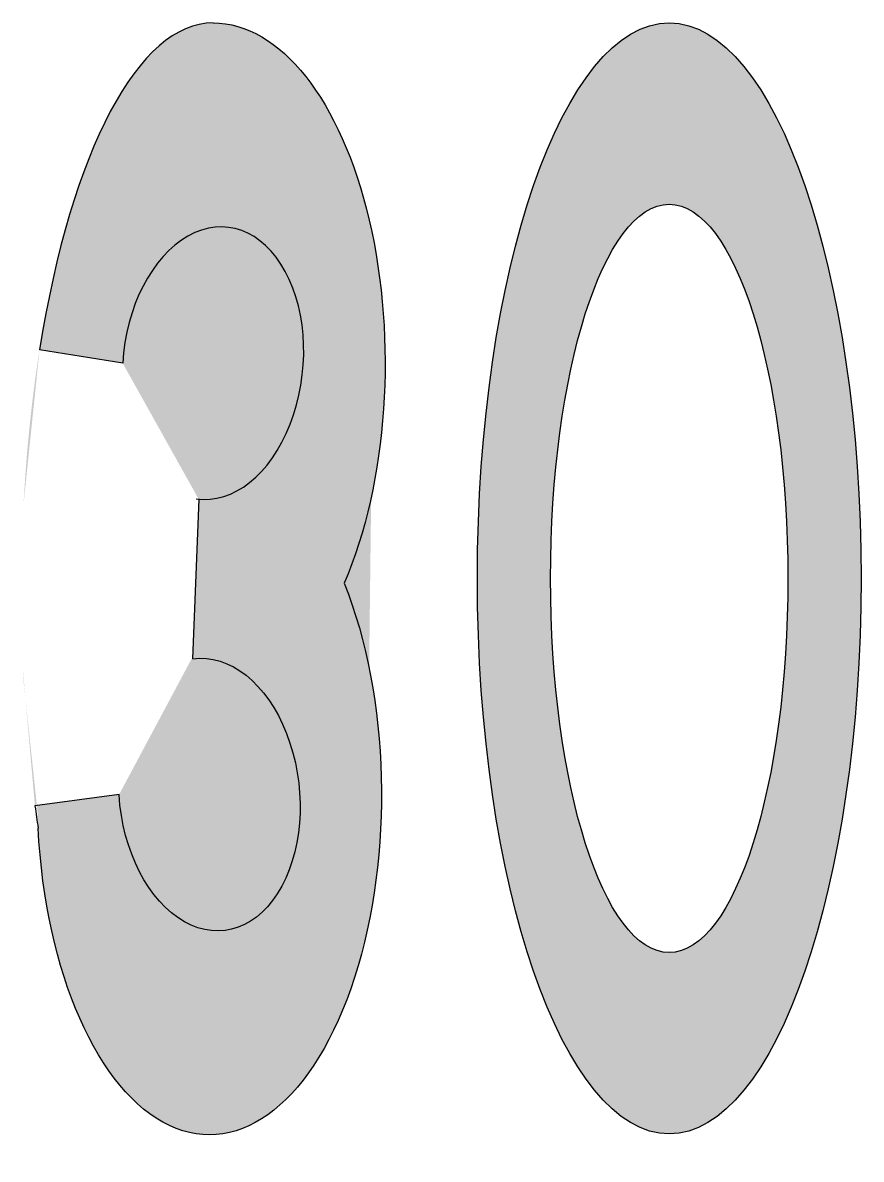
# Model space of a CAD drawing. Header units: metres. Extents: x -0.6 to 0.61, y -0.04 to 1.6.
import ezdxf

# ---------------------------------------------------------------- set-up
doc = ezdxf.new("R2010")
doc.units = ezdxf.units.M
doc.header["$LTSCALE"] = 0.2

msp = doc.modelspace()

# ---------------------------------------------------------------- hatches: boundary and pattern name
at = {"true_color": 0xfaf528}
h = msp.add_hatch(color=2, dxfattribs=at)
h.dxf.hatch_style = 1
edge = h.paths.add_edge_path()
edge.add_ellipse((-0.3233, 1.1094), major_axis=(0, 0.4892), ratio=0.505908, start_angle=229.697, end_angle=360)
edge.add_ellipse((-0.3233, 0.7784), major_axis=(0, 0.8202), ratio=0.336382, start_angle=360, end_angle=424.7382)
edge.add_line((-0.5728, 1.1284), (-0.4532, 1.1094))
edge.add_ellipse((-0.3233, 1.1094), major_axis=(0.0206, 0.1955), ratio=0.658877, start_angle=180, end_angle=453.9791, ccw=False)
edge.add_line((-0.3439, 0.9139), (-0.3526, 0.6842))
edge.add_ellipse((-0.3285, 0.4892), major_axis=(0.0206, -0.1955), ratio=0.658877, start_angle=-93.9791, end_angle=181.5445, ccw=False)
edge.add_line((-0.4584, 0.4892), (-0.5794, 0.4729))
edge.add_ellipse((-0.3233, 0.7784), major_axis=(0, 0.8202), ratio=0.336382, start_angle=471.8675, end_angle=474.2814)
edge.add_ellipse((-0.3285, 0.4892), major_axis=(0, 0.4892), ratio=0.505908, start_angle=95.6444, end_angle=180)
edge.add_ellipse((-0.3285, 0.4892), major_axis=(0, 0.4892), ratio=0.505908, start_angle=180, end_angle=308.3955)
h = msp.add_hatch(color=2, dxfattribs=at)
h.dxf.hatch_style = 1
edge = h.paths.add_edge_path()
edge.add_ellipse((0.3328, 0.8), major_axis=(0, 0.7986), ratio=0.345489, start_angle=0, end_angle=360)
edge = h.paths.add_edge_path(flags=16)
edge.add_ellipse((0.3328, 0.8), major_axis=(0, 0.5379), ratio=0.31733, start_angle=0, end_angle=360)

# ---------------------------------------------------------------- linework, layer by layer
at = {"color": 2, "true_color": 0xfaf528, "flags": 128}
for points in [[(-0.4532, 1.1094), (-0.5728, 1.1284)], [(-0.3439, 0.9139), (-0.3526, 0.6842)], [(-0.4584, 0.4892), (-0.5794, 0.4729)]]:
    msp.add_lwpolyline(points, dxfattribs=at)
at = {"color": 2, "true_color": 0xfaf528}
for centre, major_axis, ratio, start_param, end_param in [((-0.3233, 0.7784), (0, 0.8202), 0.336382, 6.283185, 7.41308), ((-0.3233, 1.1094), (0.0206, 0.1955), 0.658877, 3.114636, 7.923431), ((-0.3233, 0.7784), (0, 0.8202), 0.336382, 8.235642, 8.277772)]:
    msp.add_ellipse(centre, major_axis=major_axis, ratio=ratio, start_param=start_param, end_param=end_param, dxfattribs=at)
at = {"color": 2, "true_color": 0xfaf528, "extrusion": (0, 0, -1)}
for centre, major_axis, ratio, start_param, end_param in [((-0.3233, 1.1094), (0, 0.4892), 0.505908, 0, 2.274216), ((-0.3285, 0.4892), (0, 0.4892), 0.505908, 0.900669, 4.613876), ((-0.3285, 0.4892), (0.0206, -0.1955), 0.658877, 3.114636, 7.923431)]:
    msp.add_ellipse(centre, major_axis=major_axis, ratio=ratio, start_param=start_param, end_param=end_param, dxfattribs=at)
at = {"color": 2, "true_color": 0xfaf528}
for major_axis, ratio in [((0, 0.7986), 0.345489), ((0, 0.7986), 0.345489), ((0, 0.7986), 0.345489), ((0, 0.7986), 0.345489), ((0, 0.5379), 0.31733)]:
    msp.add_ellipse((0.3328, 0.8), major_axis=major_axis, ratio=ratio, dxfattribs=at)

doc.saveas('drawing.dxf')
